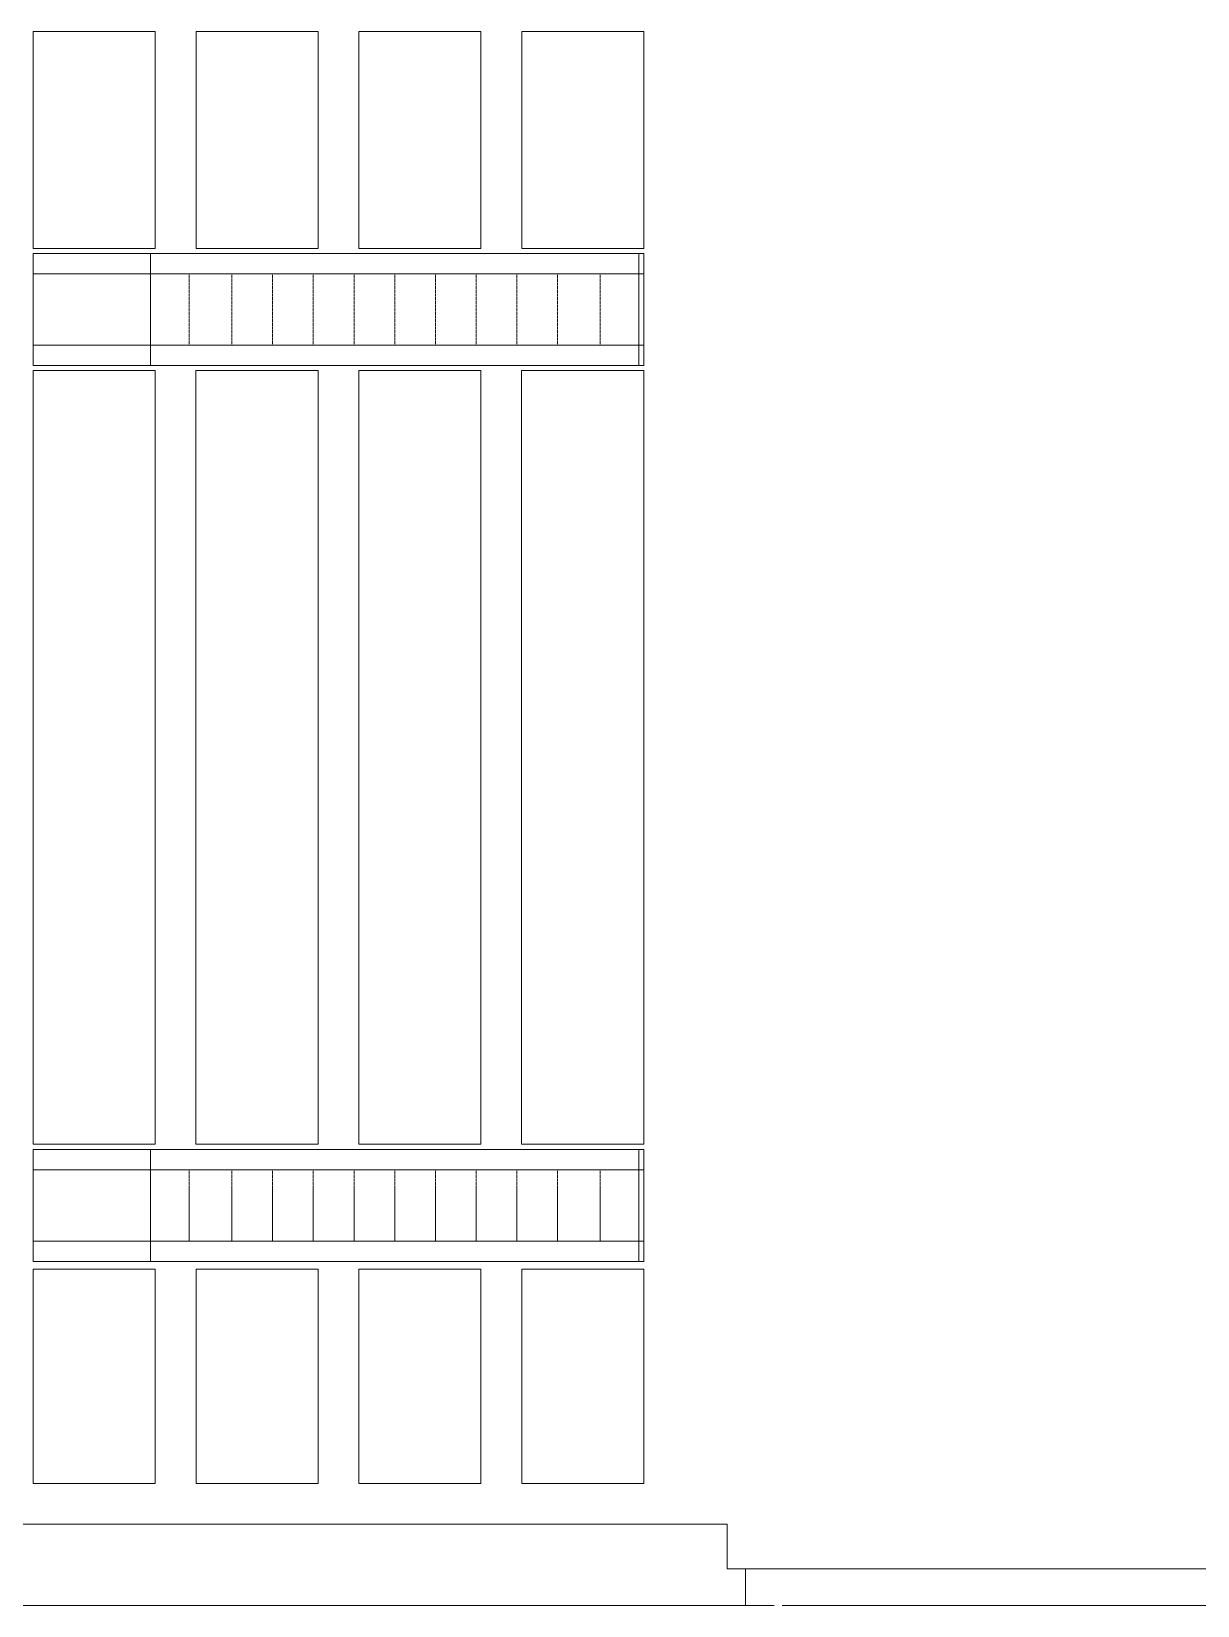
# Model space of a CAD drawing. Header units: millimetres. Extents: x -962357 to -591296, y -223672 to 59420.
# Drawn here: x -728459 to -725594, y -219894 to -216029 of the extents above; entities that cross this region are included whole.
import ezdxf

# ---------------------------------------------------------------- set-up
doc = ezdxf.new("R2010")
doc.units = ezdxf.units.MM
doc.linetypes.add('DPA_Hidden 50', pattern=[3, 2, -1])
doc.layers.add('A-GLAZ-CURT', color=2, linetype='Continuous', lineweight=9)

# ---------------------------------------------------------------- blocks, each defined once
blk = doc.blocks.new('DPA_CP_Metal Ceiling Panel - Vertical Panel with Gap-10966937-4160-01 UPPER PLATFORM LEVEL - REFLECTED CEILING PLAN')
at = {"layer": 'A-GLAZ-CURT'}
for p, q in [((-727257, 7794), (-727257, 7261.3)), ((-726957, 7794), (-727257, 7794)), ((-726957, 7794), (-727257, 7794)), ((-727257, 7794), (-727257, 7261.3)), ((-727257, 7261.3), (-727257, 7794)), ((-727257, 7794), (-726957, 7794)), ((-726957, 7794), (-726957, 7261.3)), ((-726957, 7261.3), (-726957, 7794)), ((-726957, 7794), (-726957, 7261.3)), ((-726957, 7261.3), (-727257, 7261.3)), ((-727257, 7261.3), (-726957, 7261.3)), ((-726957, 7261.3), (-727257, 7261.3))]:
    blk.add_line(p, q, dxfattribs=at)
blk = doc.blocks.new('DPA_CP_Metal Ceiling Panel - Vertical Panel with Gap-10966964-4160-01 UPPER PLATFORM LEVEL - REFLECTED CEILING PLAN')
at = {"layer": 'A-GLAZ-CURT'}
for p, q in [((-727257, 4754.7), (-727257, 4229)), ((-726957, 4754.7), (-727257, 4754.7)), ((-726957, 4754.7), (-727257, 4754.7)), ((-727257, 4754.7), (-727257, 4229)), ((-727257, 4229), (-727257, 4754.7)), ((-727257, 4754.7), (-726957, 4754.7)), ((-726957, 4754.7), (-726957, 4229)), ((-726957, 4229), (-726957, 4754.7)), ((-726957, 4754.7), (-726957, 4229)), ((-726957, 4229), (-727257, 4229)), ((-727257, 4229), (-726957, 4229)), ((-726957, 4229), (-727257, 4229))]:
    blk.add_line(p, q, dxfattribs=at)
blk = doc.blocks.new('DPA_CP_Metal Ceiling Panel - Vertical Panel with Gap-10859825-4160-01 UPPER PLATFORM LEVEL - REFLECTED CEILING PLAN')
at = {"layer": 'A-GLAZ-CURT'}
for p, q in [((-744457, 6961.5), (-744457, 5061.5)), ((-744157, 6961.5), (-744457, 6961.5)), ((-744157, 6961.5), (-744457, 6961.5)), ((-744457, 6961.5), (-744457, 5061.5)), ((-744457, 5061.5), (-744457, 6961.5)), ((-744457, 6961.5), (-744157, 6961.5)), ((-744157, 6961.5), (-744157, 5061.5)), ((-744157, 5061.5), (-744157, 6961.5)), ((-744157, 6961.5), (-744157, 5061.5)), ((-744157, 5061.5), (-744457, 5061.5)), ((-744457, 5061.5), (-744157, 5061.5)), ((-744157, 5061.5), (-744457, 5061.5))]:
    blk.add_line(p, q, dxfattribs=at)
blk = doc.blocks.new('DPA_CP_Metal Ceiling Luminaire2 - Linear Luminaire-12437131-4160-01 UPPER PLATFORM LEVEL - REFLECTED CEILING PLAN')
at = {"layer": 'A-GLAZ-CURT'}
for p, q in [((-842129.9, 6974), (-842129.9, 7249)), ((-842129.9, 7249), (-840929.9, 7249)), ((-842129.9, 7249), (-842129.9, 6974)), ((-840929.9, 7249), (-842129.9, 7249)), ((-842129.9, 7249), (-840929.9, 7249)), ((-840929.9, 7249), (-840929.9, 6974)), ((-840929.9, 6974), (-840929.9, 7249)), ((-842129.9, 7211.5), (-842129.9, 6974)), ((-842129.9, 7199), (-840929.9, 7199)), ((-840929.9, 7211.5), (-840929.9, 6974)), ((-842129.9, 7024), (-840929.9, 7024)), ((-840929.9, 6974), (-842129.9, 6974)), ((-840929.9, 6974), (-842129.9, 6974)), ((-842129.9, 6974), (-840929.9, 6974))]:
    blk.add_line(p, q, dxfattribs=at)
at = {"layer": 'A-GLAZ-CURT', "linetype": 'DPA_Hidden 50'}
for p, q in [((-842034.9, 7199), (-842034.9, 7024)), ((-841929.9, 7199), (-841929.9, 7024)), ((-841829.9, 7199), (-841829.9, 7024)), ((-841729.9, 7199), (-841729.9, 7024)), ((-841629.9, 7199), (-841629.9, 7024)), ((-841529.9, 7199), (-841529.9, 7024)), ((-841429.9, 7199), (-841429.9, 7024)), ((-841329.9, 7199), (-841329.9, 7024)), ((-841229.9, 7199), (-841229.9, 7024)), ((-841129.9, 7199), (-841129.9, 7024)), ((-841024.9, 7199), (-841024.9, 7024))]:
    blk.add_line(p, q, dxfattribs=at)
blk = doc.blocks.new('DPA_CP_Metal Ceiling Panel1 - Horizontal with Gap-12453067-4160-01 UPPER PLATFORM LEVEL - REFLECTED CEILING PLAN')
at = {"layer": 'A-GLAZ-CURT'}
for p, q in [((-728457.4, 6974), (-728457.4, 7249)), ((-728457.4, 6974), (-728457.4, 7249)), ((-728457.4, 7249), (-728168.9, 7249)), ((-728457.4, 7249), (-728168.9, 7249)), ((-728457.4, 6974), (-728457.4, 7249)), ((-728168.9, 6974), (-728168.9, 7249)), ((-728168.9, 7249), (-728168.9, 6974)), ((-728168.9, 7249), (-728168.9, 6974)), ((-728457.4, 7199), (-728168.9, 7199)), ((-728457.4, 7024), (-728168.9, 7024)), ((-728457.4, 6974), (-728168.9, 6974)), ((-728168.9, 6974), (-728457.4, 6974)), ((-728168.9, 6974), (-728457.4, 6974))]:
    blk.add_line(p, q, dxfattribs=at)
blk = doc.blocks.new('DPA_CP_Metal Ceiling Panel1 - Horizontal with Gap-13938895-4160-01 UPPER PLATFORM LEVEL - REFLECTED CEILING PLAN')
at = {"layer": 'A-GLAZ-CURT'}
for p, q in [((-726968.9, 6974), (-726968.9, 7249)), ((-726968.9, 6974), (-726968.9, 7249)), ((-726968.9, 7249), (-726957, 7249)), ((-726968.9, 7249), (-726957, 7249)), ((-726968.9, 6974), (-726968.9, 7249)), ((-726957, 6974), (-726957, 7249)), ((-726957, 7249), (-726957, 6974)), ((-726957, 7249), (-726957, 6974)), ((-726968.9, 7199), (-726957, 7199)), ((-726968.9, 7024), (-726957, 7024)), ((-726968.9, 6974), (-726957, 6974)), ((-726957, 6974), (-726968.9, 6974)), ((-726957, 6974), (-726968.9, 6974))]:
    blk.add_line(p, q, dxfattribs=at)
blk = doc.blocks.new('DPA_CP_Metal Ceiling Panel1 - Horizontal with Gap-13938932-4160-01 UPPER PLATFORM LEVEL - REFLECTED CEILING PLAN')
at = {"layer": 'A-GLAZ-CURT'}
for p, q in [((-726968.9, 4774), (-726968.9, 5049)), ((-726968.9, 4774), (-726968.9, 5049)), ((-726968.9, 5049), (-726957, 5049)), ((-726968.9, 5049), (-726957, 5049)), ((-726968.9, 4774), (-726968.9, 5049)), ((-726957, 4774), (-726957, 5049)), ((-726957, 5049), (-726957, 4774)), ((-726957, 5049), (-726957, 4774)), ((-726968.9, 4999), (-726957, 4999)), ((-726968.9, 4824), (-726957, 4824)), ((-726968.9, 4774), (-726957, 4774)), ((-726957, 4774), (-726968.9, 4774)), ((-726957, 4774), (-726968.9, 4774))]:
    blk.add_line(p, q, dxfattribs=at)
blk = doc.blocks.new('System Panel - DPA-AR_Metal Ceiling Rectangular Panel-13147041-4160-01 UPPER PLATFORM LEVEL - REFLECTED CEILING PLAN')
at = {"layer": 'A-GLAZ-CURT'}
for p, q in [((-726752, 4129), (-729107.4, 4129)), ((-729107.4, 4129), (-729107.4, 3929)), ((-729107.4, 3929), (-729107.4, 4129)), ((-729107.4, 4129), (-726752, 4129)), ((-726752, 4019), (-726752, 4129)), ((-726752, 4129), (-726752, 4019)), ((-726707.4, 4019), (-726752, 4019)), ((-726752, 4019), (-726707.4, 4019)), ((-726707.4, 3929), (-726707.4, 4019)), ((-726707.4, 4019), (-726707.4, 3929)), ((-729107.4, 3929), (-726707.4, 3929)), ((-726707.4, 3929), (-729107.4, 3929))]:
    blk.add_line(p, q, dxfattribs=at)
blk = doc.blocks.new('System Panel - DPA-AR_Metal Ceiling Rectangular Panel-13147042-4160-01 UPPER PLATFORM LEVEL - REFLECTED CEILING PLAN')
at = {"layer": 'A-GLAZ-CURT'}
for p, q in [((-724307.4, 4019), (-726707.4, 4019)), ((-726707.4, 4019), (-726707.4, 3929)), ((-726707.4, 3929), (-726707.4, 4019)), ((-726707.4, 4019), (-724307.4, 4019)), ((-724307.4, 3929), (-724307.4, 4019)), ((-724307.4, 4019), (-724307.4, 3929)), ((-726707.4, 3929), (-726637, 3929)), ((-726637, 3929), (-726707.4, 3929)), ((-726617, 3929), (-724307.4, 3929)), ((-724307.4, 3929), (-726617, 3929))]:
    blk.add_line(p, q, dxfattribs=at)

msp = doc.modelspace()

# ---------------------------------------------------------------- block references
at = {"layer": 'A-GLAZ-CURT'}
for name, p in [('DPA_CP_Metal Ceiling Panel - Vertical Panel with Gap-10966937-4160-01 UPPER PLATFORM LEVEL - REFLECTED CEILING PLAN', (-1197.6, -223823.5)), ('DPA_CP_Metal Ceiling Panel - Vertical Panel with Gap-10966937-4160-01 UPPER PLATFORM LEVEL - REFLECTED CEILING PLAN', (-797.6, -223823.5)), ('DPA_CP_Metal Ceiling Panel - Vertical Panel with Gap-10966937-4160-01 UPPER PLATFORM LEVEL - REFLECTED CEILING PLAN', (-397.6, -223823.5)), ('DPA_CP_Metal Ceiling Panel - Vertical Panel with Gap-10966937-4160-01 UPPER PLATFORM LEVEL - REFLECTED CEILING PLAN', (2.4, -223823.5)), ('DPA_CP_Metal Ceiling Panel1 - Horizontal with Gap-12453067-4160-01 UPPER PLATFORM LEVEL - REFLECTED CEILING PLAN', (2.4, -223823.5)), ('DPA_CP_Metal Ceiling Luminaire2 - Linear Luminaire-12437131-4160-01 UPPER PLATFORM LEVEL - REFLECTED CEILING PLAN', (113963.4, -223823.5)), ('DPA_CP_Metal Ceiling Panel1 - Horizontal with Gap-13938895-4160-01 UPPER PLATFORM LEVEL - REFLECTED CEILING PLAN', (2.4, -223823.5)), ('DPA_CP_Metal Ceiling Panel - Vertical Panel with Gap-10859825-4160-01 UPPER PLATFORM LEVEL - REFLECTED CEILING PLAN', (16002.3, -223823.5)), ('DPA_CP_Metal Ceiling Panel - Vertical Panel with Gap-10859825-4160-01 UPPER PLATFORM LEVEL - REFLECTED CEILING PLAN', (16402.3, -223823.5)), ('DPA_CP_Metal Ceiling Panel - Vertical Panel with Gap-10859825-4160-01 UPPER PLATFORM LEVEL - REFLECTED CEILING PLAN', (16802.3, -223823.5)), ('DPA_CP_Metal Ceiling Panel - Vertical Panel with Gap-10859825-4160-01 UPPER PLATFORM LEVEL - REFLECTED CEILING PLAN', (17202.3, -223823.5)), ('DPA_CP_Metal Ceiling Panel1 - Horizontal with Gap-12453067-4160-01 UPPER PLATFORM LEVEL - REFLECTED CEILING PLAN', (2.4, -226023.5)), ('DPA_CP_Metal Ceiling Luminaire2 - Linear Luminaire-12437131-4160-01 UPPER PLATFORM LEVEL - REFLECTED CEILING PLAN', (113963.4, -226023.5)), ('DPA_CP_Metal Ceiling Panel1 - Horizontal with Gap-13938932-4160-01 UPPER PLATFORM LEVEL - REFLECTED CEILING PLAN', (2.4, -223823.5)), ('DPA_CP_Metal Ceiling Panel - Vertical Panel with Gap-10966964-4160-01 UPPER PLATFORM LEVEL - REFLECTED CEILING PLAN', (-1197.6, -223823.5)), ('DPA_CP_Metal Ceiling Panel - Vertical Panel with Gap-10966964-4160-01 UPPER PLATFORM LEVEL - REFLECTED CEILING PLAN', (-797.6, -223823.5)), ('DPA_CP_Metal Ceiling Panel - Vertical Panel with Gap-10966964-4160-01 UPPER PLATFORM LEVEL - REFLECTED CEILING PLAN', (-397.6, -223823.5)), ('DPA_CP_Metal Ceiling Panel - Vertical Panel with Gap-10966964-4160-01 UPPER PLATFORM LEVEL - REFLECTED CEILING PLAN', (2.4, -223823.5)), ('System Panel - DPA-AR_Metal Ceiling Rectangular Panel-13147041-4160-01 UPPER PLATFORM LEVEL - REFLECTED CEILING PLAN', (2.4, -223823.5)), ('System Panel - DPA-AR_Metal Ceiling Rectangular Panel-13147042-4160-01 UPPER PLATFORM LEVEL - REFLECTED CEILING PLAN', (2.4, -223823.5))]:
    msp.add_blockref(name, p, dxfattribs=at)

doc.saveas('drawing.dxf')
